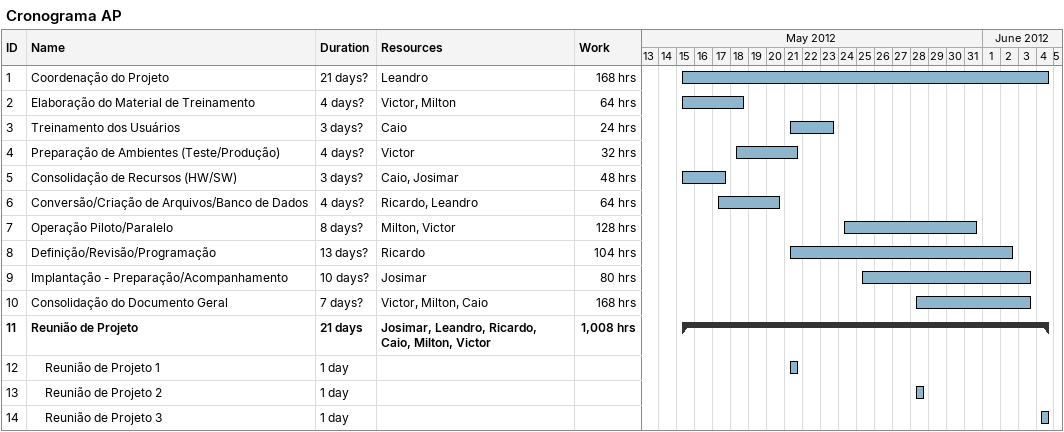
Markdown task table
Cronograma AP

| ID | Level | Task | Duration | Start | Finish | Resources | Work (h) |
|---|---|---|---|---|---|---|---|
| 1 | 1 | Coordenação do Projeto | 21d? | 2012-05-15 | 2012-06-04 | Leandro | 168 |
| 2 | 1 | Elaboração do Material de Treinamento | 4d? | 2012-05-15 | 2012-05-18 | Victor, Milton | 64 |
| 3 | 1 | Treinamento dos Usuários | 3d? | 2012-05-21 | 2012-05-23 | Caio | 24 |
| 4 | 1 | Preparação de Ambientes (Teste/Produção) | 4d? | 2012-05-18 | 2012-05-21 | Victor | 32 |
| 5 | 1 | Consolidação de Recursos (HW/SW) | 3d? | 2012-05-15 | 2012-05-17 | Caio, Josimar | 48 |
| 6 | 1 | Conversão/Criação de Arquivos/Banco de Dados | 4d? | 2012-05-17 | 2012-05-20 | Ricardo, Leandro | 64 |
| 7 | 1 | Operação Piloto/Paralelo | 8d? | 2012-05-24 | 2012-05-31 | Milton, Victor | 128 |
| 8 | 1 | Definição/Revisão/Programação | 13d? | 2012-05-21 | 2012-06-02 | Ricardo | 104 |
| 9 | 1 | Implantação - Preparação/Acompanhamento | 10d? | 2012-05-25 | 2012-06-03 | Josimar | 80 |
| 10 | 1 | Consolidação do Documento Geral | 7d? | 2012-05-28 | 2012-06-03 | Victor, Milton, Caio | 168 |
| 11 | 1 | **Reunião de Projeto** | 21d | 2012-05-15 | 2012-06-04 | Josimar, Leandro, Ricardo, Caio, Milton, Victor | 1008 |
| 12 | 2 | Reunião de Projeto 1 | 1d | 2012-05-21 | 2012-05-21 |  |  |
| 13 | 2 | Reunião de Projeto 2 | 1d | 2012-05-28 | 2012-05-28 |  |  |
| 14 | 2 | Reunião de Projeto 3 | 1d | 2012-06-04 | 2012-06-04 |  |  |
